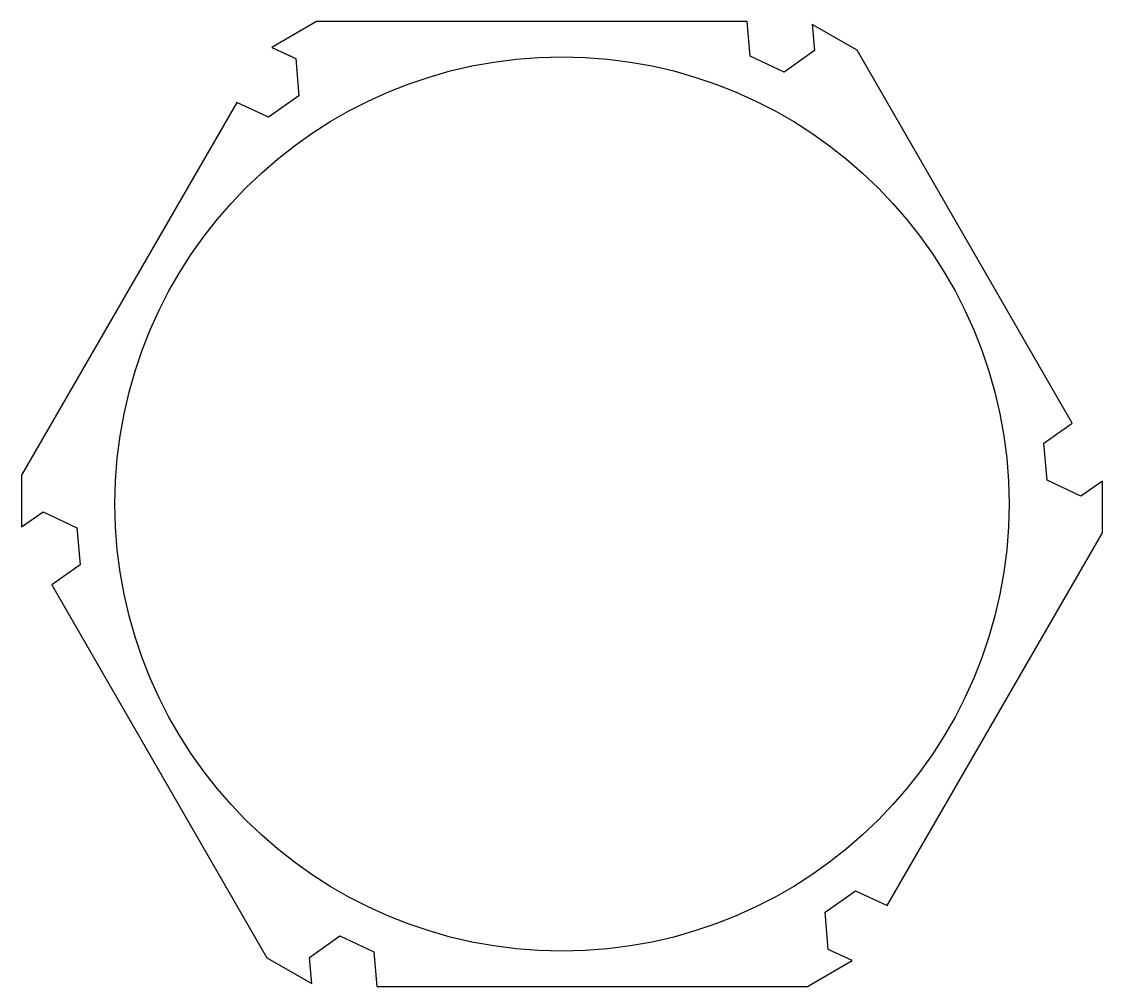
# Model space of a CAD drawing. Extents: x 102.6 to 194.4, y 64 to 146.
import ezdxf

# ---------------------------------------------------------------- set-up
doc = ezdxf.new("R2010")
doc.units = 0
doc.layers.add('View015', color=7, linetype='CONTINUOUS')

msp = doc.modelspace()

# ---------------------------------------------------------------- linework, layer by layer
at = {"layer": 'View015'}
for p, q in [((127.643, 146), (123.843, 143.806)), ((164.236, 146), (127.643, 146)), ((164.494, 143.056), (164.236, 146)), ((169.779, 145.756), (169.973, 143.536)), ((173.579, 143.562), (169.779, 145.756)), ((123.843, 143.806), (125.864, 142.864)), ((169.973, 143.536), (167.372, 141.714)), ((191.875, 111.872), (173.579, 143.562)), ((125.864, 142.864), (126.141, 139.701)), ((167.372, 141.714), (164.494, 143.056)), ((126.141, 139.701), (123.539, 137.879)), ((120.861, 139.128), (102.565, 107.438)), ((123.539, 137.879), (120.861, 139.128)), ((189.455, 110.177), (191.875, 111.872)), ((189.731, 107.014), (189.455, 110.177)), ((102.565, 107.438), (102.565, 103.05)), ((192.609, 105.672), (189.731, 107.014)), ((194.435, 106.95), (192.609, 105.672)), ((194.435, 102.562), (194.435, 106.95)), ((102.565, 103.05), (104.391, 104.328)), ((104.391, 104.328), (107.269, 102.986)), ((107.269, 102.986), (107.545, 99.8232)), ((176.139, 70.8718), (194.435, 102.562)), ((107.545, 99.8232), (105.125, 98.1282)), ((105.125, 98.1282), (123.421, 66.4376)), ((170.859, 70.2993), (173.461, 72.1207)), ((173.461, 72.1207), (176.139, 70.8718)), ((171.136, 67.136), (170.859, 70.2993)), ((127.027, 66.4645), (129.628, 68.2858)), ((129.628, 68.2858), (132.506, 66.9438)), ((173.157, 66.1939), (171.136, 67.136)), ((123.421, 66.4376), (127.221, 64.2437)), ((127.221, 64.2437), (127.027, 66.4645)), ((132.506, 66.9438), (132.764, 64)), ((169.357, 64), (173.157, 66.1939)), ((132.764, 64), (169.357, 64))]:
    msp.add_line(p, q, dxfattribs=at)
msp.add_circle((148.5, 105), 38, dxfattribs=at)

doc.saveas('drawing.dxf')
